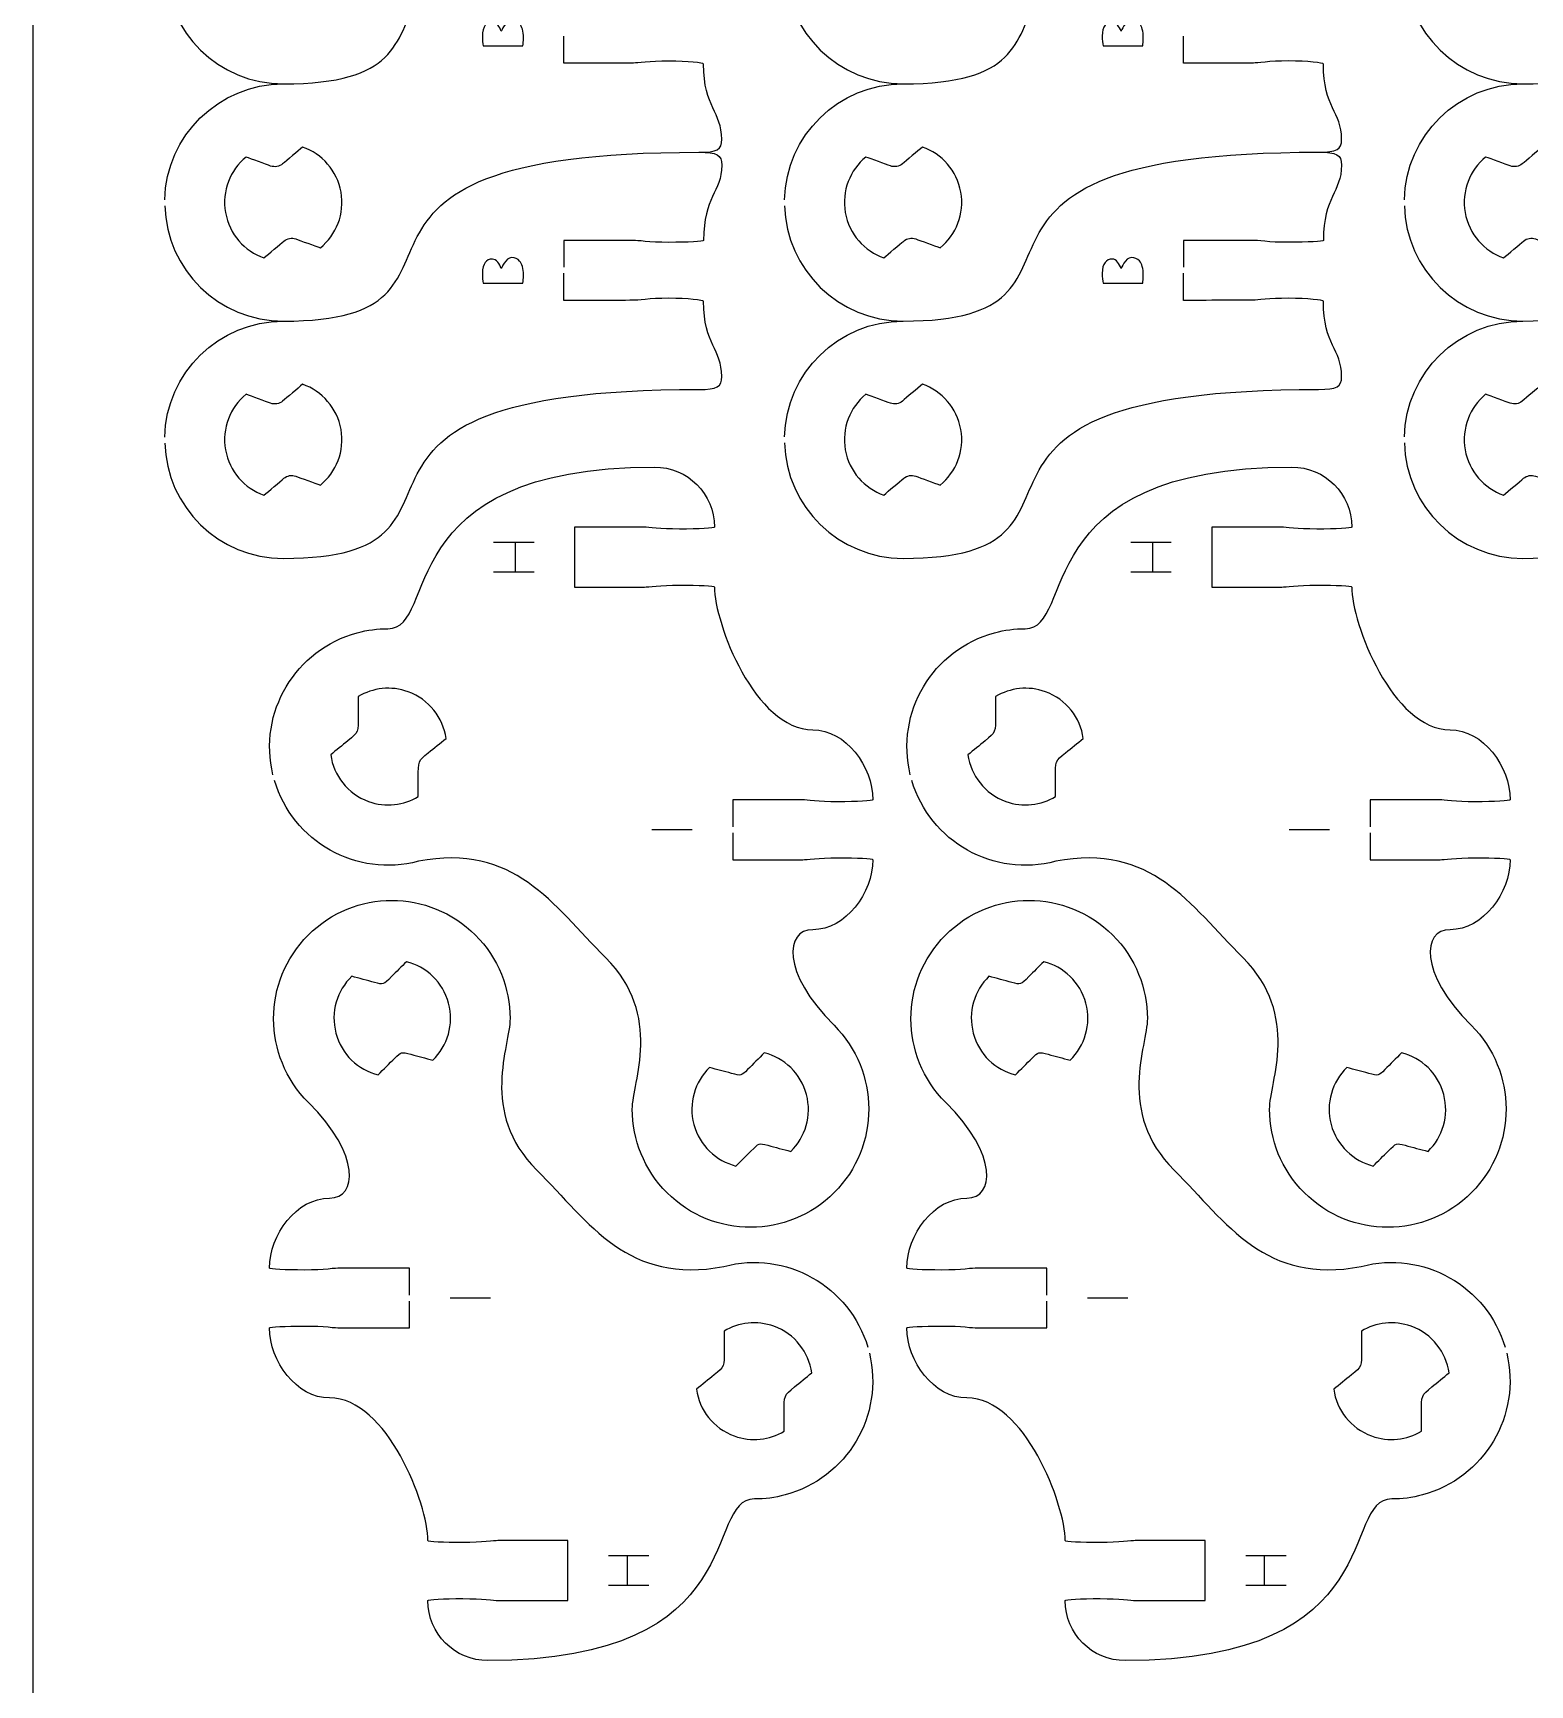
# Model space of a CAD drawing. Extents: x 0 to 300, y 0 to 300.
# Drawn here: x 0 to 74.9, y 131.7 to 214.4 of the extents above; entities that cross this region are included whole.
import ezdxf

# ---------------------------------------------------------------- set-up
doc = ezdxf.new("R2010")
doc.units = 0
doc.header["$MEASUREMENT"] = 0
doc.layers.add('DEFAULT', color=7, linetype='CONTINUOUS')

msp = doc.modelspace()

# ---------------------------------------------------------------- linework, layer by layer
at = {"layer": 'DEFAULT', "color": 1}
msp.add_lwpolyline([(0, 5.252), (0, 294.949)], dxfattribs=at)
at = {"layer": 'DEFAULT', "color": 250}
for points in [[(23.049, 188.893), (25.07, 188.893)], [(24.122, 188.893), (24.122, 187.391)], [(54.94, 188.893), (56.961, 188.893)], [(56.013, 188.893), (56.013, 187.391)], [(25.07, 187.391), (23.049, 187.391)], [(56.961, 187.391), (54.94, 187.391)], [(32.99, 174.506), (30.969, 174.506)], [(64.881, 174.506), (62.859, 174.506)], [(20.874, 151.084), (22.895, 151.084)], [(52.765, 151.084), (54.786, 151.084)], [(28.794, 138.199), (30.815, 138.199)], [(29.742, 136.697), (29.742, 138.199)], [(60.685, 138.199), (62.706, 138.199)], [(61.632, 136.697), (61.632, 138.199)], [(30.815, 136.697), (28.794, 136.697)], [(62.706, 136.697), (60.685, 136.697)]]:
    msp.add_lwpolyline(points, dxfattribs=at)
at = {"layer": 'DEFAULT', "color": 1}
for points, knots in [([(6.593, 217.583), (6.678, 214.387), (9.302, 211.812), (12.527, 211.812), (23.95, 211.815), (12.047, 220.261), (33.319, 220.261), (34.24, 220.261), (34.466, 220.384), (34.466, 220.906), (34.466, 222.3), (33.559, 222.462), (33.559, 224.671), (33.549, 224.731), (32.769, 224.819), (31.809, 224.822), (30.843, 224.819), (30.232, 224.72), (30.056, 224.72), (29.181, 224.72), (26.557, 224.716), (26.557, 224.716), (26.557, 225.168), (26.557, 225.62), (26.557, 226.071)], [0, 0, 0, 0, 1.02, 1.02, 1.02, 2.02, 2.02, 2.02, 3.02, 3.02, 3.02, 4.02, 4.02, 4.02, 5.02, 5.02, 5.02, 6.02, 6.02, 6.02, 7.02, 7.02, 7.02, 10.86, 10.86, 10.86, 10.86]), ([(37.609, 217.585), (37.693, 214.389), (40.318, 211.814), (43.543, 211.814), (54.965, 211.817), (43.063, 220.263), (64.335, 220.263), (65.256, 220.263), (65.482, 220.386), (65.482, 220.908), (65.482, 222.302), (64.575, 222.464), (64.575, 224.672), (64.565, 224.732), (63.785, 224.82), (62.825, 224.824), (61.859, 224.82), (61.248, 224.722), (61.072, 224.722), (60.197, 224.722), (57.572, 224.718), (57.572, 224.718), (57.572, 225.17), (57.572, 225.621), (57.572, 226.073)], [0, 0, 0, 0, 1.02, 1.02, 1.02, 2.02, 2.02, 2.02, 3.02, 3.02, 3.02, 4.02, 4.02, 4.02, 5.02, 5.02, 5.02, 6.02, 6.02, 6.02, 7.02, 7.02, 7.02, 10.86, 10.86, 10.86, 10.86]), ([(68.626, 217.585), (68.71, 214.389), (71.335, 211.814), (74.559, 211.814), (85.982, 211.817), (74.079, 220.263), (95.352, 220.263), (96.273, 220.263), (96.499, 220.386), (96.499, 220.908), (96.499, 222.302), (95.592, 222.464), (95.592, 224.672), (95.581, 224.732), (94.802, 224.82), (93.842, 224.824), (92.875, 224.82), (92.265, 224.722), (92.089, 224.722), (91.214, 224.722), (88.589, 224.718), (88.589, 224.718), (88.589, 225.17), (88.589, 225.621), (88.589, 226.073)], [0, 0, 0, 0, 1.02, 1.02, 1.02, 2.02, 2.02, 2.02, 3.02, 3.02, 3.02, 4.02, 4.02, 4.02, 5.02, 5.02, 5.02, 6.02, 6.02, 6.02, 7.02, 7.02, 7.02, 10.86, 10.86, 10.86, 10.86]), ([(6.593, 205.716), (6.678, 202.52), (9.302, 199.944), (12.527, 199.944), (23.95, 199.948), (12.047, 208.393), (33.319, 208.393), (34.24, 208.393), (34.466, 208.517), (34.466, 209.039), (34.466, 210.433), (33.559, 210.595), (33.559, 212.803), (33.549, 212.863), (32.769, 212.951), (31.809, 212.955), (30.843, 212.951), (30.232, 212.853), (30.056, 212.853), (29.181, 212.853), (26.557, 212.849), (26.557, 212.849), (26.557, 213.301), (26.557, 213.752), (26.557, 214.204)], [0, 0, 0, 0, 1.02, 1.02, 1.02, 2.02, 2.02, 2.02, 3.02, 3.02, 3.02, 4.02, 4.02, 4.02, 5.02, 5.02, 5.02, 6.02, 6.02, 6.02, 7.02, 7.02, 7.02, 10.86, 10.86, 10.86, 10.86]), ([(37.609, 205.718), (37.693, 202.521), (40.318, 199.946), (43.543, 199.946), (54.965, 199.95), (43.063, 208.395), (64.335, 208.395), (65.256, 208.395), (65.482, 208.519), (65.482, 209.041), (65.482, 210.434), (64.575, 210.596), (64.575, 212.805), (64.565, 212.865), (63.785, 212.953), (62.825, 212.957), (61.859, 212.953), (61.248, 212.854), (61.072, 212.854), (60.197, 212.854), (57.572, 212.851), (57.572, 212.851), (57.572, 213.302), (57.572, 213.754), (57.572, 214.205)], [0, 0, 0, 0, 1.02, 1.02, 1.02, 2.02, 2.02, 2.02, 3.02, 3.02, 3.02, 4.02, 4.02, 4.02, 5.02, 5.02, 5.02, 6.02, 6.02, 6.02, 7.02, 7.02, 7.02, 10.86, 10.86, 10.86, 10.86]), ([(68.626, 205.718), (68.71, 202.521), (71.335, 199.946), (74.559, 199.946), (85.982, 199.95), (74.079, 208.395), (95.352, 208.395), (96.273, 208.395), (96.499, 208.519), (96.499, 209.041), (96.499, 210.434), (95.592, 210.596), (95.592, 212.805), (95.581, 212.865), (94.802, 212.953), (93.842, 212.957), (92.875, 212.953), (92.265, 212.854), (92.089, 212.854), (91.214, 212.854), (88.589, 212.851), (88.589, 212.851), (88.589, 213.302), (88.589, 213.754), (88.589, 214.205)], [0, 0, 0, 0, 1.02, 1.02, 1.02, 2.02, 2.02, 2.02, 3.02, 3.02, 3.02, 4.02, 4.02, 4.02, 5.02, 5.02, 5.02, 6.02, 6.02, 6.02, 7.02, 7.02, 7.02, 10.86, 10.86, 10.86, 10.86]), ([(6.593, 206.016), (6.66, 209.219), (9.295, 211.808), (12.516, 211.812), (12.518, 211.812), (12.521, 211.812), (12.523, 211.812)], [0, 0, 0, 0, 1, 1, 1, 1.02, 1.02, 1.02, 1.02]), ([(37.609, 206.017), (37.676, 209.221), (40.311, 211.81), (43.532, 211.814), (43.534, 211.814), (43.537, 211.814), (43.539, 211.814)], [0, 0, 0, 0, 1, 1, 1, 1.02, 1.02, 1.02, 1.02]), ([(68.626, 206.017), (68.693, 209.221), (71.328, 211.81), (74.549, 211.814), (74.551, 211.814), (74.553, 211.814), (74.556, 211.814)], [0, 0, 0, 0, 1, 1, 1, 1.02, 1.02, 1.02, 1.02]), ([(14.378, 203.608), (14.099, 203.71), (13.394, 203.968), (13.154, 204.056), (12.949, 204.13), (12.72, 204.088), (12.554, 203.95), (12.36, 203.784), (11.778, 203.298), (11.556, 203.111), (10.586, 203.446), (9.824, 204.285), (9.633, 205.372), (9.443, 206.451), (9.869, 207.503), (10.66, 208.152), (10.931, 208.053), (11.651, 207.795), (11.891, 207.704), (12.095, 207.633), (12.325, 207.672), (12.491, 207.81), (12.685, 207.975), (13.267, 208.462), (13.492, 208.653), (14.463, 208.311), (15.221, 207.471), (15.412, 206.391), (15.606, 205.308), (15.175, 204.257), (14.378, 203.608)], [1, 1, 1, 1, 2, 2, 2, 3, 3, 3, 4, 4, 4, 5, 5, 5, 6, 6, 6, 7, 7, 7, 8, 8, 8, 9, 9, 9, 10, 10, 10, 11, 11, 11, 11]), ([(33.316, 208.393), (34.237, 208.393), (34.462, 208.27), (34.462, 207.751), (34.462, 206.358), (33.556, 206.196), (33.556, 203.984), (33.556, 203.931), (32.776, 203.885), (31.809, 203.885), (30.836, 203.885), (30.232, 203.984), (30.056, 203.984), (28.89, 203.984), (27.723, 203.984), (26.557, 203.984), (26.557, 203.535), (26.557, 203.085), (26.557, 202.636)], [0, 0, 0, 0, 1, 1, 1, 2, 2, 2, 3, 3, 3, 4, 4, 4, 13.92, 13.92, 13.92, 17.74, 17.74, 17.74, 17.74]), ([(45.394, 203.61), (45.115, 203.712), (44.41, 203.97), (44.17, 204.058), (43.965, 204.132), (43.736, 204.089), (43.57, 203.952), (43.376, 203.786), (42.794, 203.299), (42.572, 203.112), (41.602, 203.447), (40.84, 204.287), (40.649, 205.374), (40.459, 206.453), (40.885, 207.504), (41.676, 208.153), (41.947, 208.055), (42.667, 207.797), (42.907, 207.705), (43.111, 207.635), (43.341, 207.674), (43.507, 207.811), (43.701, 207.977), (44.283, 208.464), (44.508, 208.654), (45.479, 208.312), (46.237, 207.473), (46.428, 206.393), (46.622, 205.31), (46.191, 204.259), (45.394, 203.61)], [1, 1, 1, 1, 2, 2, 2, 3, 3, 3, 4, 4, 4, 5, 5, 5, 6, 6, 6, 7, 7, 7, 8, 8, 8, 9, 9, 9, 10, 10, 10, 11, 11, 11, 11]), ([(64.332, 208.395), (65.252, 208.395), (65.478, 208.272), (65.478, 207.753), (65.478, 206.36), (64.572, 206.197), (64.572, 203.985), (64.572, 203.932), (63.792, 203.887), (62.825, 203.887), (61.852, 203.887), (61.248, 203.985), (61.072, 203.985), (59.906, 203.985), (58.739, 203.985), (57.572, 203.985), (57.572, 203.536), (57.572, 203.087), (57.572, 202.638)], [0, 0, 0, 0, 1, 1, 1, 2, 2, 2, 3, 3, 3, 4, 4, 4, 13.92, 13.92, 13.92, 17.74, 17.74, 17.74, 17.74]), ([(76.411, 203.61), (76.132, 203.712), (75.426, 203.97), (75.187, 204.058), (74.982, 204.132), (74.753, 204.089), (74.587, 203.952), (74.393, 203.786), (73.811, 203.299), (73.588, 203.112), (72.618, 203.447), (71.856, 204.287), (71.666, 205.374), (71.475, 206.453), (71.902, 207.504), (72.692, 208.153), (72.964, 208.055), (73.684, 207.797), (73.924, 207.705), (74.128, 207.635), (74.357, 207.674), (74.523, 207.811), (74.717, 207.977), (75.299, 208.464), (75.525, 208.654), (76.495, 208.312), (77.254, 207.473), (77.444, 206.393), (77.638, 205.31), (77.208, 204.259), (76.411, 203.61)], [1, 1, 1, 1, 2, 2, 2, 3, 3, 3, 4, 4, 4, 5, 5, 5, 6, 6, 6, 7, 7, 7, 8, 8, 8, 9, 9, 9, 10, 10, 10, 11, 11, 11, 11]), ([(6.593, 193.848), (6.678, 190.652), (9.302, 188.077), (12.527, 188.077), (23.95, 188.081), (12.047, 196.526), (33.319, 196.526), (34.24, 196.526), (34.466, 196.649), (34.466, 197.172), (34.466, 198.565), (33.559, 198.727), (33.559, 200.936), (33.549, 200.996), (32.769, 201.084), (31.809, 201.087), (30.843, 201.084), (30.232, 200.985), (30.056, 200.985), (29.181, 200.985), (26.557, 200.982), (26.557, 200.982), (26.557, 201.433), (26.557, 201.885), (26.557, 202.336)], [0, 0, 0, 0, 1.02, 1.02, 1.02, 2.02, 2.02, 2.02, 3.02, 3.02, 3.02, 4.02, 4.02, 4.02, 5.02, 5.02, 5.02, 6.02, 6.02, 6.02, 7.02, 7.02, 7.02, 10.86, 10.86, 10.86, 10.86]), ([(37.609, 193.85), (37.693, 190.654), (40.318, 188.079), (43.543, 188.079), (54.965, 188.082), (43.063, 196.528), (64.335, 196.528), (65.256, 196.528), (65.482, 196.651), (65.482, 197.173), (65.482, 198.567), (64.575, 198.729), (64.575, 200.937), (64.565, 200.997), (63.785, 201.086), (62.825, 201.089), (61.859, 201.086), (61.248, 200.987), (61.072, 200.987), (60.197, 200.987), (57.572, 200.983), (57.572, 200.983), (57.572, 201.435), (57.572, 201.886), (57.572, 202.338)], [0, 0, 0, 0, 1.02, 1.02, 1.02, 2.02, 2.02, 2.02, 3.02, 3.02, 3.02, 4.02, 4.02, 4.02, 5.02, 5.02, 5.02, 6.02, 6.02, 6.02, 7.02, 7.02, 7.02, 10.86, 10.86, 10.86, 10.86]), ([(68.626, 193.85), (68.71, 190.654), (71.335, 188.079), (74.559, 188.079), (85.982, 188.082), (74.079, 196.528), (95.352, 196.528), (96.273, 196.528), (96.499, 196.651), (96.499, 197.173), (96.499, 198.567), (95.592, 198.729), (95.592, 200.937), (95.581, 200.997), (94.802, 201.086), (93.842, 201.089), (92.875, 201.086), (92.265, 200.987), (92.089, 200.987), (91.214, 200.987), (88.589, 200.983), (88.589, 200.983), (88.589, 201.435), (88.589, 201.886), (88.589, 202.338)], [0, 0, 0, 0, 1.02, 1.02, 1.02, 2.02, 2.02, 2.02, 3.02, 3.02, 3.02, 4.02, 4.02, 4.02, 5.02, 5.02, 5.02, 6.02, 6.02, 6.02, 7.02, 7.02, 7.02, 10.86, 10.86, 10.86, 10.86]), ([(6.593, 194.148), (6.66, 197.352), (9.295, 199.941), (12.516, 199.944), (12.518, 199.944), (12.521, 199.944), (12.523, 199.944)], [0, 0, 0, 0, 1, 1, 1, 1.02, 1.02, 1.02, 1.02]), ([(37.609, 194.15), (37.676, 197.353), (40.311, 199.943), (43.532, 199.946), (43.534, 199.946), (43.537, 199.946), (43.539, 199.946)], [0, 0, 0, 0, 1, 1, 1, 1.02, 1.02, 1.02, 1.02]), ([(68.626, 194.15), (68.693, 197.353), (71.328, 199.943), (74.549, 199.946), (74.551, 199.946), (74.553, 199.946), (74.556, 199.946)], [0, 0, 0, 0, 1, 1, 1, 1.02, 1.02, 1.02, 1.02]), ([(14.378, 191.741), (14.099, 191.843), (13.394, 192.1), (13.154, 192.189), (12.949, 192.263), (12.72, 192.22), (12.554, 192.083), (12.36, 191.917), (11.778, 191.43), (11.556, 191.243), (10.586, 191.578), (9.824, 192.418), (9.633, 193.504), (9.443, 194.584), (9.869, 195.635), (10.66, 196.284), (10.931, 196.186), (11.651, 195.928), (11.891, 195.836), (12.095, 195.766), (12.325, 195.805), (12.491, 195.942), (12.685, 196.108), (13.267, 196.595), (13.492, 196.785), (14.463, 196.443), (15.221, 195.603), (15.412, 194.524), (15.606, 193.441), (15.175, 192.39), (14.378, 191.741)], [1, 1, 1, 1, 2, 2, 2, 3, 3, 3, 4, 4, 4, 5, 5, 5, 6, 6, 6, 7, 7, 7, 8, 8, 8, 9, 9, 9, 10, 10, 10, 11, 11, 11, 11]), ([(45.394, 191.742), (45.115, 191.845), (44.41, 192.102), (44.17, 192.19), (43.965, 192.264), (43.736, 192.222), (43.57, 192.084), (43.376, 191.919), (42.794, 191.432), (42.572, 191.245), (41.602, 191.58), (40.84, 192.42), (40.649, 193.506), (40.459, 194.586), (40.885, 195.637), (41.676, 196.286), (41.947, 196.187), (42.667, 195.93), (42.907, 195.838), (43.111, 195.767), (43.341, 195.806), (43.507, 195.944), (43.701, 196.11), (44.283, 196.596), (44.508, 196.787), (45.479, 196.445), (46.237, 195.605), (46.428, 194.526), (46.622, 193.443), (46.191, 192.391), (45.394, 191.742)], [1, 1, 1, 1, 2, 2, 2, 3, 3, 3, 4, 4, 4, 5, 5, 5, 6, 6, 6, 7, 7, 7, 8, 8, 8, 9, 9, 9, 10, 10, 10, 11, 11, 11, 11]), ([(76.411, 191.742), (76.132, 191.845), (75.426, 192.102), (75.187, 192.19), (74.982, 192.264), (74.753, 192.222), (74.587, 192.084), (74.393, 191.919), (73.811, 191.432), (73.588, 191.245), (72.618, 191.58), (71.856, 192.42), (71.666, 193.506), (71.475, 194.586), (71.902, 195.637), (72.692, 196.286), (72.964, 196.187), (73.684, 195.93), (73.924, 195.838), (74.128, 195.767), (74.357, 195.806), (74.523, 195.944), (74.717, 196.11), (75.299, 196.596), (75.525, 196.787), (76.495, 196.445), (77.254, 195.605), (77.444, 194.526), (77.638, 193.443), (77.208, 192.391), (76.411, 191.742)], [1, 1, 1, 1, 2, 2, 2, 3, 3, 3, 4, 4, 4, 5, 5, 5, 6, 6, 6, 7, 7, 7, 8, 8, 8, 9, 9, 9, 10, 10, 10, 11, 11, 11, 11]), ([(12.008, 177.257), (11.25, 180.361), (13.123, 183.525), (16.224, 184.358), (16.736, 184.496), (17.244, 184.559), (17.752, 184.556), (20.38, 184.556), (17.752, 192.645), (31.101, 192.645), (32.759, 192.645), (34.099, 191.301), (34.099, 189.643), (34.099, 189.59), (33.316, 189.544), (32.35, 189.544), (31.383, 189.544), (30.776, 189.643), (30.6, 189.643), (29.433, 189.643), (28.267, 189.643), (27.1, 189.643), (27.1, 188.643), (27.1, 187.643), (27.1, 186.644), (28.267, 186.644), (29.433, 186.644), (30.6, 186.644), (30.776, 186.644), (31.383, 186.743), (32.35, 186.743), (33.316, 186.743), (34.099, 186.7), (34.099, 186.644), (34.099, 184.845), (36.131, 179.507), (39.021, 179.507), (40.679, 179.507), (42.023, 177.666), (42.023, 176.004), (42.023, 175.951), (41.24, 175.905), (40.273, 175.905), (39.303, 175.905), (38.696, 176.004), (38.523, 176.004), (37.356, 176.004), (36.188, 176.004), (35.02, 176.004), (35.02, 175.555), (35.02, 175.106), (35.02, 174.657)], [0, 0, 0, 0, 1, 1, 1, 2, 2, 2, 3, 3, 3, 4, 4, 4, 5, 5, 5, 6, 6, 6, 15.92, 15.92, 15.92, 24.42, 24.42, 24.42, 34.34, 34.34, 34.34, 35.34, 35.34, 35.34, 36.34, 36.34, 36.34, 37.34, 37.34, 37.34, 38.34, 38.34, 38.34, 39.34, 39.34, 39.34, 40.34, 40.34, 40.34, 50.27, 50.27, 50.27, 54.09, 54.09, 54.09, 54.09]), ([(43.9, 177.257), (43.141, 180.361), (45.014, 183.525), (48.115, 184.358), (48.627, 184.496), (49.135, 184.559), (49.643, 184.556), (52.271, 184.556), (49.643, 192.645), (62.992, 192.645), (64.65, 192.645), (65.991, 191.301), (65.991, 189.643), (65.991, 189.59), (65.207, 189.544), (64.241, 189.544), (63.274, 189.544), (62.667, 189.643), (62.491, 189.643), (61.324, 189.643), (60.158, 189.643), (58.991, 189.643), (58.991, 188.643), (58.991, 187.643), (58.991, 186.644), (60.158, 186.644), (61.324, 186.644), (62.491, 186.644), (62.667, 186.644), (63.274, 186.743), (64.241, 186.743), (65.207, 186.743), (65.991, 186.7), (65.991, 186.644), (65.991, 184.845), (68.023, 179.507), (70.912, 179.507), (72.57, 179.507), (73.914, 177.666), (73.914, 176.004), (73.914, 175.951), (73.131, 175.905), (72.164, 175.905), (71.194, 175.905), (70.587, 176.004), (70.414, 176.004), (69.247, 176.004), (68.079, 176.004), (66.911, 176.004), (66.911, 175.555), (66.911, 175.106), (66.911, 174.657)], [0, 0, 0, 0, 1, 1, 1, 2, 2, 2, 3, 3, 3, 4, 4, 4, 5, 5, 5, 6, 6, 6, 15.92, 15.92, 15.92, 24.42, 24.42, 24.42, 34.34, 34.34, 34.34, 35.34, 35.34, 35.34, 36.34, 36.34, 36.34, 37.34, 37.34, 37.34, 38.34, 38.34, 38.34, 39.34, 39.34, 39.34, 40.34, 40.34, 40.34, 50.27, 50.27, 50.27, 54.09, 54.09, 54.09, 54.09]), ([(19.781, 178.355), (19.259, 177.932), (19.277, 177.946), (19.28, 177.096), (19.28, 176.785), (19.28, 176.475), (19.28, 176.164), (18.554, 175.727), (17.643, 175.61), (16.79, 175.921), (15.735, 176.302), (15.04, 177.223), (14.895, 178.253), (15.183, 178.487), (15.471, 178.721), (15.76, 178.955), (16.278, 179.378), (16.278, 179.378), (16.278, 180.228), (16.278, 180.541), (16.278, 180.854), (16.278, 181.167), (17.005, 181.601), (17.915, 181.717), (18.772, 181.407), (19.82, 181.029), (20.519, 180.105), (20.667, 179.071), (20.372, 178.833), (20.076, 178.594), (19.781, 178.355)], [3.228157, 3.228157, 3.228157, 3.228157, 4.228157, 4.228157, 4.228157, 6.868157, 6.868157, 6.868157, 7.868157, 7.868157, 7.868157, 8.868157, 8.868157, 8.868157, 12.024516, 12.024516, 12.024516, 13.024516, 13.024516, 13.024516, 15.684516, 15.684516, 15.684516, 16.684516, 16.684516, 16.684516, 17.684516, 17.684516, 17.684516, 20.912673, 20.912673, 20.912673, 20.912673]), ([(51.672, 178.355), (51.15, 177.932), (51.167, 177.946), (51.171, 177.096), (51.171, 176.785), (51.171, 176.475), (51.171, 176.164), (50.444, 175.727), (49.534, 175.61), (48.68, 175.921), (47.626, 176.302), (46.931, 177.223), (46.786, 178.253), (47.074, 178.487), (47.362, 178.721), (47.65, 178.955), (48.169, 179.378), (48.169, 179.378), (48.169, 180.228), (48.169, 180.541), (48.169, 180.854), (48.169, 181.167), (48.896, 181.601), (49.806, 181.717), (50.663, 181.407), (51.711, 181.029), (52.409, 180.105), (52.557, 179.071), (52.262, 178.833), (51.967, 178.594), (51.672, 178.355)], [3.228157, 3.228157, 3.228157, 3.228157, 4.228157, 4.228157, 4.228157, 6.868157, 6.868157, 6.868157, 7.868157, 7.868157, 7.868157, 8.868157, 8.868157, 8.868157, 12.024516, 12.024516, 12.024516, 13.024516, 13.024516, 13.024516, 15.684516, 15.684516, 15.684516, 16.684516, 16.684516, 16.684516, 17.684516, 17.684516, 17.684516, 20.912673, 20.912673, 20.912673, 20.912673]), ([(35.02, 174.357), (35.02, 173.906), (35.02, 173.456), (35.02, 173.006), (36.188, 173.006), (37.356, 173.006), (38.523, 173.006), (38.696, 173.006), (39.303, 173.104), (40.273, 173.104), (41.24, 173.104), (42.023, 173.062), (42.023, 173.006), (42.023, 171.348), (40.679, 169.506), (39.021, 169.506), (37.648, 169.506), (37.416, 167.393), (40.083, 164.722), (42.397, 162.415), (42.4, 158.669), (40.093, 156.354), (37.786, 154.044), (34.043, 154.04), (31.729, 156.347), (30.572, 157.501), (29.99, 159.011), (29.99, 160.528), (29.986, 161.872), (31.559, 165.199), (28.653, 168.109), (25.989, 170.769), (24.098, 173.849), (19.286, 172.928), (16.189, 172.099), (12.993, 173.905), (12.086, 176.967)], [0, 0, 0, 0, 3.83, 3.83, 3.83, 13.76, 13.76, 13.76, 14.76, 14.76, 14.76, 15.76, 15.76, 15.76, 16.76, 16.76, 16.76, 17.76, 17.76, 17.76, 18.76, 18.76, 18.76, 19.76, 19.76, 19.76, 20.76, 20.76, 20.76, 21.76, 21.76, 21.76, 22.76, 22.76, 22.76, 23.76, 23.76, 23.76, 23.76]), ([(66.911, 174.357), (66.911, 173.906), (66.911, 173.456), (66.911, 173.006), (68.079, 173.006), (69.247, 173.006), (70.414, 173.006), (70.587, 173.006), (71.194, 173.104), (72.164, 173.104), (73.131, 173.104), (73.914, 173.062), (73.914, 173.006), (73.914, 171.348), (72.57, 169.506), (70.912, 169.506), (69.539, 169.506), (69.307, 167.393), (71.974, 164.722), (74.288, 162.415), (74.291, 158.669), (71.984, 156.354), (69.677, 154.044), (65.934, 154.04), (63.62, 156.347), (62.463, 157.501), (61.881, 159.011), (61.881, 160.528), (61.877, 161.872), (63.451, 165.199), (60.544, 168.109), (57.88, 170.769), (55.989, 173.849), (51.177, 172.928), (48.08, 172.099), (44.884, 173.905), (43.977, 176.967)], [0, 0, 0, 0, 3.83, 3.83, 3.83, 13.76, 13.76, 13.76, 14.76, 14.76, 14.76, 15.76, 15.76, 15.76, 16.76, 16.76, 16.76, 17.76, 17.76, 17.76, 18.76, 18.76, 18.76, 19.76, 19.76, 19.76, 20.76, 20.76, 20.76, 21.76, 21.76, 21.76, 22.76, 22.76, 22.76, 23.76, 23.76, 23.76, 23.76]), ([(18.842, 151.232), (18.842, 151.683), (18.842, 152.133), (18.842, 152.583), (17.674, 152.583), (16.506, 152.583), (15.339, 152.583), (15.166, 152.583), (14.559, 152.484), (13.589, 152.484), (12.622, 152.484), (11.839, 152.527), (11.839, 152.583), (11.839, 154.241), (13.183, 156.083), (14.841, 156.083), (16.214, 156.083), (16.446, 158.196), (13.779, 160.866), (11.465, 163.174), (11.462, 166.92), (13.769, 169.234), (16.076, 171.545), (19.819, 171.549), (22.133, 169.241), (23.29, 168.088), (23.872, 166.578), (23.872, 165.061), (23.876, 163.717), (22.303, 160.39), (25.209, 157.48), (27.873, 154.82), (29.764, 151.74), (34.576, 152.661), (37.673, 153.49), (40.869, 151.684), (41.776, 148.622)], [0, 0, 0, 0, 3.83, 3.83, 3.83, 13.76, 13.76, 13.76, 14.76, 14.76, 14.76, 15.76, 15.76, 15.76, 16.76, 16.76, 16.76, 17.76, 17.76, 17.76, 18.76, 18.76, 18.76, 19.76, 19.76, 19.76, 20.76, 20.76, 20.76, 21.76, 21.76, 21.76, 22.76, 22.76, 22.76, 23.76, 23.76, 23.76, 23.76]), ([(50.733, 151.232), (50.733, 151.683), (50.733, 152.133), (50.733, 152.583), (49.565, 152.583), (48.397, 152.583), (47.23, 152.583), (47.057, 152.583), (46.45, 152.484), (45.48, 152.484), (44.513, 152.484), (43.73, 152.527), (43.73, 152.583), (43.73, 154.241), (45.074, 156.083), (46.732, 156.083), (48.105, 156.083), (48.338, 158.196), (45.671, 160.866), (43.356, 163.174), (43.353, 166.92), (45.66, 169.234), (47.967, 171.545), (51.71, 171.549), (54.024, 169.241), (55.181, 168.088), (55.763, 166.578), (55.763, 165.061), (55.767, 163.717), (54.194, 160.39), (57.101, 157.48), (59.764, 154.82), (61.655, 151.74), (66.467, 152.661), (69.564, 153.49), (72.76, 151.684), (73.667, 148.622)], [0, 0, 0, 0, 3.83, 3.83, 3.83, 13.76, 13.76, 13.76, 14.76, 14.76, 14.76, 15.76, 15.76, 15.76, 16.76, 16.76, 16.76, 17.76, 17.76, 17.76, 18.76, 18.76, 18.76, 19.76, 19.76, 19.76, 20.76, 20.76, 20.76, 21.76, 21.76, 21.76, 22.76, 22.76, 22.76, 23.76, 23.76, 23.76, 23.76]), ([(15.16, 164.327), (14.878, 165.386), (15.216, 166.465), (15.947, 167.174), (16.329, 167.072), (16.711, 166.97), (17.093, 166.867), (17.53, 166.747), (17.53, 166.747), (17.936, 167.157), (18.187, 167.406), (18.437, 167.655), (18.688, 167.904), (19.682, 167.657), (20.511, 166.885), (20.797, 165.827), (21.079, 164.768), (20.744, 163.695), (20.007, 162.98), (19.642, 163.077), (19.278, 163.175), (18.913, 163.272), (18.427, 163.403), (18.427, 163.403), (18.106, 163.082), (17.827, 162.803), (17.548, 162.525), (17.269, 162.246), (16.271, 162.496), (15.439, 163.265), (15.16, 164.327)], [1, 1, 1, 1, 2, 2, 2, 5.364432, 5.364432, 5.364432, 6.364432, 6.364432, 6.364432, 9.369644, 9.369644, 9.369644, 10.369644, 10.369644, 10.369644, 11.383786, 11.383786, 11.383786, 14.592976, 14.592976, 14.592976, 15.592976, 15.592976, 15.592976, 18.944662, 18.944662, 18.944662, 19.944662, 19.944662, 19.944662, 19.944662]), ([(47.051, 164.327), (46.769, 165.386), (47.107, 166.465), (47.838, 167.174), (48.22, 167.072), (48.602, 166.97), (48.984, 166.867), (49.422, 166.747), (49.422, 166.747), (49.827, 167.157), (50.078, 167.406), (50.328, 167.655), (50.579, 167.904), (51.574, 167.657), (52.403, 166.885), (52.688, 165.827), (52.971, 164.768), (52.635, 163.695), (51.898, 162.98), (51.534, 163.077), (51.169, 163.175), (50.804, 163.272), (50.318, 163.403), (50.318, 163.403), (49.997, 163.082), (49.718, 162.803), (49.439, 162.525), (49.161, 162.246), (48.162, 162.496), (47.33, 163.265), (47.051, 164.327)], [1, 1, 1, 1, 2, 2, 2, 5.364432, 5.364432, 5.364432, 6.364432, 6.364432, 6.364432, 9.369644, 9.369644, 9.369644, 10.369644, 10.369644, 10.369644, 11.383786, 11.383786, 11.383786, 14.592976, 14.592976, 14.592976, 15.592976, 15.592976, 15.592976, 18.944662, 18.944662, 18.944662, 19.944662, 19.944662, 19.944662, 19.944662]), ([(38.704, 161.263), (38.986, 160.205), (38.648, 159.125), (37.918, 158.416), (37.535, 158.518), (37.153, 158.621), (36.771, 158.723), (36.334, 158.843), (36.334, 158.843), (35.928, 158.434), (35.677, 158.184), (35.427, 157.935), (35.176, 157.686), (34.182, 157.933), (33.353, 158.705), (33.067, 159.764), (32.785, 160.822), (33.12, 161.894), (33.857, 162.611), (34.222, 162.513), (34.586, 162.415), (34.951, 162.318), (35.437, 162.187), (35.437, 162.187), (35.759, 162.508), (36.037, 162.787), (36.316, 163.066), (36.595, 163.344), (37.593, 163.094), (38.426, 162.325), (38.704, 161.263)], [1, 1, 1, 1, 2, 2, 2, 5.364432, 5.364432, 5.364432, 6.364432, 6.364432, 6.364432, 9.369644, 9.369644, 9.369644, 10.369644, 10.369644, 10.369644, 11.383786, 11.383786, 11.383786, 14.592976, 14.592976, 14.592976, 15.592976, 15.592976, 15.592976, 18.944662, 18.944662, 18.944662, 19.944662, 19.944662, 19.944662, 19.944662]), ([(70.595, 161.263), (70.877, 160.205), (70.539, 159.125), (69.808, 158.416), (69.426, 158.518), (69.044, 158.621), (68.662, 158.723), (68.224, 158.843), (68.224, 158.843), (67.819, 158.434), (67.568, 158.184), (67.318, 157.935), (67.067, 157.686), (66.072, 157.933), (65.243, 158.705), (64.958, 159.764), (64.675, 160.822), (65.01, 161.894), (65.748, 162.611), (66.112, 162.513), (66.477, 162.415), (66.841, 162.318), (67.328, 162.187), (67.328, 162.187), (67.649, 162.508), (67.928, 162.787), (68.207, 163.066), (68.485, 163.344), (69.484, 163.094), (70.316, 162.325), (70.595, 161.263)], [1, 1, 1, 1, 2, 2, 2, 5.364432, 5.364432, 5.364432, 6.364432, 6.364432, 6.364432, 9.369644, 9.369644, 9.369644, 10.369644, 10.369644, 10.369644, 11.383786, 11.383786, 11.383786, 14.592976, 14.592976, 14.592976, 15.592976, 15.592976, 15.592976, 18.944662, 18.944662, 18.944662, 19.944662, 19.944662, 19.944662, 19.944662]), ([(41.853, 148.329), (42.608, 145.224), (40.739, 142.063), (37.638, 141.231), (37.126, 141.093), (36.618, 141.03), (36.11, 141.033), (33.482, 141.033), (36.11, 132.948), (22.761, 132.948), (21.103, 132.948), (19.763, 134.292), (19.763, 135.95), (19.763, 136.003), (20.546, 136.049), (21.512, 136.049), (22.479, 136.049), (23.086, 135.95), (23.262, 135.95), (24.429, 135.95), (25.595, 135.95), (26.762, 135.95), (26.762, 136.949), (26.762, 137.949), (26.762, 138.948), (25.595, 138.948), (24.429, 138.948), (23.262, 138.948), (23.086, 138.948), (22.479, 138.85), (21.512, 138.85), (20.546, 138.85), (19.763, 138.892), (19.763, 138.948), (19.763, 140.748), (17.731, 146.082), (14.841, 146.082), (13.183, 146.082), (11.839, 147.923), (11.839, 149.585), (11.839, 149.638), (12.622, 149.683), (13.589, 149.683), (14.559, 149.683), (15.166, 149.585), (15.339, 149.585), (16.506, 149.585), (17.674, 149.585), (18.842, 149.585), (18.842, 150.034), (18.842, 150.483), (18.842, 150.932)], [0, 0, 0, 0, 1, 1, 1, 2, 2, 2, 3, 3, 3, 4, 4, 4, 5, 5, 5, 6, 6, 6, 15.92, 15.92, 15.92, 24.42, 24.42, 24.42, 34.34, 34.34, 34.34, 35.34, 35.34, 35.34, 36.34, 36.34, 36.34, 37.34, 37.34, 37.34, 38.34, 38.34, 38.34, 39.34, 39.34, 39.34, 40.34, 40.34, 40.34, 50.27, 50.27, 50.27, 54.09, 54.09, 54.09, 54.09]), ([(73.745, 148.329), (74.5, 145.224), (72.63, 142.063), (69.529, 141.231), (69.017, 141.093), (68.509, 141.03), (68.001, 141.033), (65.373, 141.033), (68.001, 132.948), (54.652, 132.948), (52.994, 132.948), (51.654, 134.292), (51.654, 135.95), (51.654, 136.003), (52.437, 136.049), (53.403, 136.049), (54.37, 136.049), (54.977, 135.95), (55.153, 135.95), (56.32, 135.95), (57.486, 135.95), (58.653, 135.95), (58.653, 136.949), (58.653, 137.949), (58.653, 138.948), (57.486, 138.948), (56.32, 138.948), (55.153, 138.948), (54.977, 138.948), (54.37, 138.85), (53.403, 138.85), (52.437, 138.85), (51.654, 138.892), (51.654, 138.948), (51.654, 140.748), (49.622, 146.082), (46.732, 146.082), (45.074, 146.082), (43.73, 147.923), (43.73, 149.585), (43.73, 149.638), (44.513, 149.683), (45.48, 149.683), (46.45, 149.683), (47.057, 149.585), (47.23, 149.585), (48.397, 149.585), (49.565, 149.585), (50.733, 149.585), (50.733, 150.034), (50.733, 150.483), (50.733, 150.932)], [0, 0, 0, 0, 1, 1, 1, 2, 2, 2, 3, 3, 3, 4, 4, 4, 5, 5, 5, 6, 6, 6, 15.92, 15.92, 15.92, 24.42, 24.42, 24.42, 34.34, 34.34, 34.34, 35.34, 35.34, 35.34, 36.34, 36.34, 36.34, 37.34, 37.34, 37.34, 38.34, 38.34, 38.34, 39.34, 39.34, 39.34, 40.34, 40.34, 40.34, 50.27, 50.27, 50.27, 54.09, 54.09, 54.09, 54.09]), ([(34.083, 147.235), (34.605, 147.658), (34.587, 147.644), (34.584, 148.495), (34.584, 148.805), (34.584, 149.115), (34.584, 149.426), (35.31, 149.863), (36.221, 149.98), (37.074, 149.669), (38.129, 149.288), (38.824, 148.368), (38.969, 147.337), (38.681, 147.103), (38.393, 146.869), (38.104, 146.635), (37.586, 146.212), (37.586, 146.212), (37.586, 145.362), (37.586, 145.049), (37.586, 144.736), (37.586, 144.424), (36.859, 143.99), (35.949, 143.873), (35.092, 144.184), (34.044, 144.561), (33.346, 145.485), (33.197, 146.519), (33.492, 146.758), (33.788, 146.996), (34.083, 147.235)], [3.228157, 3.228157, 3.228157, 3.228157, 4.228157, 4.228157, 4.228157, 6.868157, 6.868157, 6.868157, 7.868157, 7.868157, 7.868157, 8.868157, 8.868157, 8.868157, 12.024516, 12.024516, 12.024516, 13.024516, 13.024516, 13.024516, 15.684516, 15.684516, 15.684516, 16.684516, 16.684516, 16.684516, 17.684516, 17.684516, 17.684516, 20.912673, 20.912673, 20.912673, 20.912673]), ([(65.974, 147.235), (66.496, 147.658), (66.478, 147.644), (66.475, 148.495), (66.475, 148.805), (66.475, 149.115), (66.475, 149.426), (67.202, 149.863), (68.112, 149.98), (68.965, 149.669), (70.02, 149.288), (70.715, 148.368), (70.86, 147.337), (70.572, 147.103), (70.284, 146.869), (69.996, 146.635), (69.477, 146.212), (69.477, 146.212), (69.477, 145.362), (69.477, 145.049), (69.477, 144.736), (69.477, 144.424), (68.75, 143.99), (67.84, 143.873), (66.983, 144.184), (65.935, 144.561), (65.237, 145.485), (65.088, 146.519), (65.384, 146.758), (65.679, 146.996), (65.974, 147.235)], [3.228157, 3.228157, 3.228157, 3.228157, 4.228157, 4.228157, 4.228157, 6.868157, 6.868157, 6.868157, 7.868157, 7.868157, 7.868157, 8.868157, 8.868157, 8.868157, 12.024516, 12.024516, 12.024516, 13.024516, 13.024516, 13.024516, 15.684516, 15.684516, 15.684516, 16.684516, 16.684516, 16.684516, 17.684516, 17.684516, 17.684516, 20.912673, 20.912673, 20.912673, 20.912673])]:
    msp.add_open_spline(points, degree=3, knots=knots, dxfattribs=at)
at = {"layer": 'DEFAULT', "color": 250}
for points in [[(22.529, 213.716), (22.505, 213.83), (22.487, 214.01), (22.487, 214.192), (22.487, 214.453), (22.532, 214.621), (22.634, 214.747), (22.712, 214.852), (22.832, 214.915), (22.991, 214.915), (23.186, 214.915), (23.357, 214.658), (23.435, 214.445), (23.435, 214.445), (23.647, 214.99), (23.947, 214.99), (24.121, 214.99), (24.253, 214.921), (24.352, 214.819), (24.481, 214.678), (24.541, 214.45), (24.541, 214.12), (24.541, 213.94), (24.529, 213.803), (24.517, 213.716), (23.854, 213.716), (23.192, 213.716), (22.529, 213.716)], [(53.545, 213.717), (53.521, 213.831), (53.503, 214.011), (53.503, 214.194), (53.503, 214.455), (53.548, 214.623), (53.65, 214.749), (53.728, 214.854), (53.848, 214.916), (54.007, 214.916), (54.201, 214.916), (54.373, 214.66), (54.451, 214.447), (54.451, 214.447), (54.663, 214.992), (54.963, 214.992), (55.137, 214.992), (55.269, 214.923), (55.368, 214.82), (55.497, 214.68), (55.557, 214.452), (55.557, 214.122), (55.557, 213.942), (55.545, 213.804), (55.533, 213.717), (54.87, 213.717), (54.208, 213.717), (53.545, 213.717)], [(22.529, 201.848), (22.505, 201.962), (22.487, 202.142), (22.487, 202.325), (22.487, 202.586), (22.532, 202.754), (22.634, 202.88), (22.712, 202.985), (22.832, 203.047), (22.991, 203.047), (23.186, 203.047), (23.357, 202.791), (23.435, 202.578), (23.435, 202.578), (23.647, 203.122), (23.947, 203.122), (24.121, 203.122), (24.253, 203.054), (24.352, 202.951), (24.481, 202.811), (24.541, 202.583), (24.541, 202.253), (24.541, 202.073), (24.529, 201.935), (24.517, 201.848), (23.854, 201.848), (23.192, 201.848), (22.529, 201.848)], [(53.545, 201.85), (53.521, 201.964), (53.503, 202.144), (53.503, 202.326), (53.503, 202.588), (53.548, 202.755), (53.65, 202.881), (53.728, 202.986), (53.848, 203.049), (54.007, 203.049), (54.201, 203.049), (54.373, 202.793), (54.451, 202.579), (54.451, 202.579), (54.663, 203.124), (54.963, 203.124), (55.137, 203.124), (55.269, 203.055), (55.368, 202.953), (55.497, 202.812), (55.557, 202.584), (55.557, 202.255), (55.557, 202.075), (55.545, 201.937), (55.533, 201.85), (54.87, 201.85), (54.208, 201.85), (53.545, 201.85)]]:
    msp.add_open_spline(points, degree=3, knots=[5.635, 5.635, 5.635, 5.635, 6.635, 6.635, 6.635, 7.635, 7.635, 7.635, 8.635, 8.635, 8.635, 9.635, 9.635, 9.635, 10.635, 10.635, 10.635, 11.635, 11.635, 11.635, 12.635, 12.635, 12.635, 13.635, 13.635, 13.635, 19.27, 19.27, 19.27, 19.27], dxfattribs=at)

doc.saveas('drawing.dxf')
